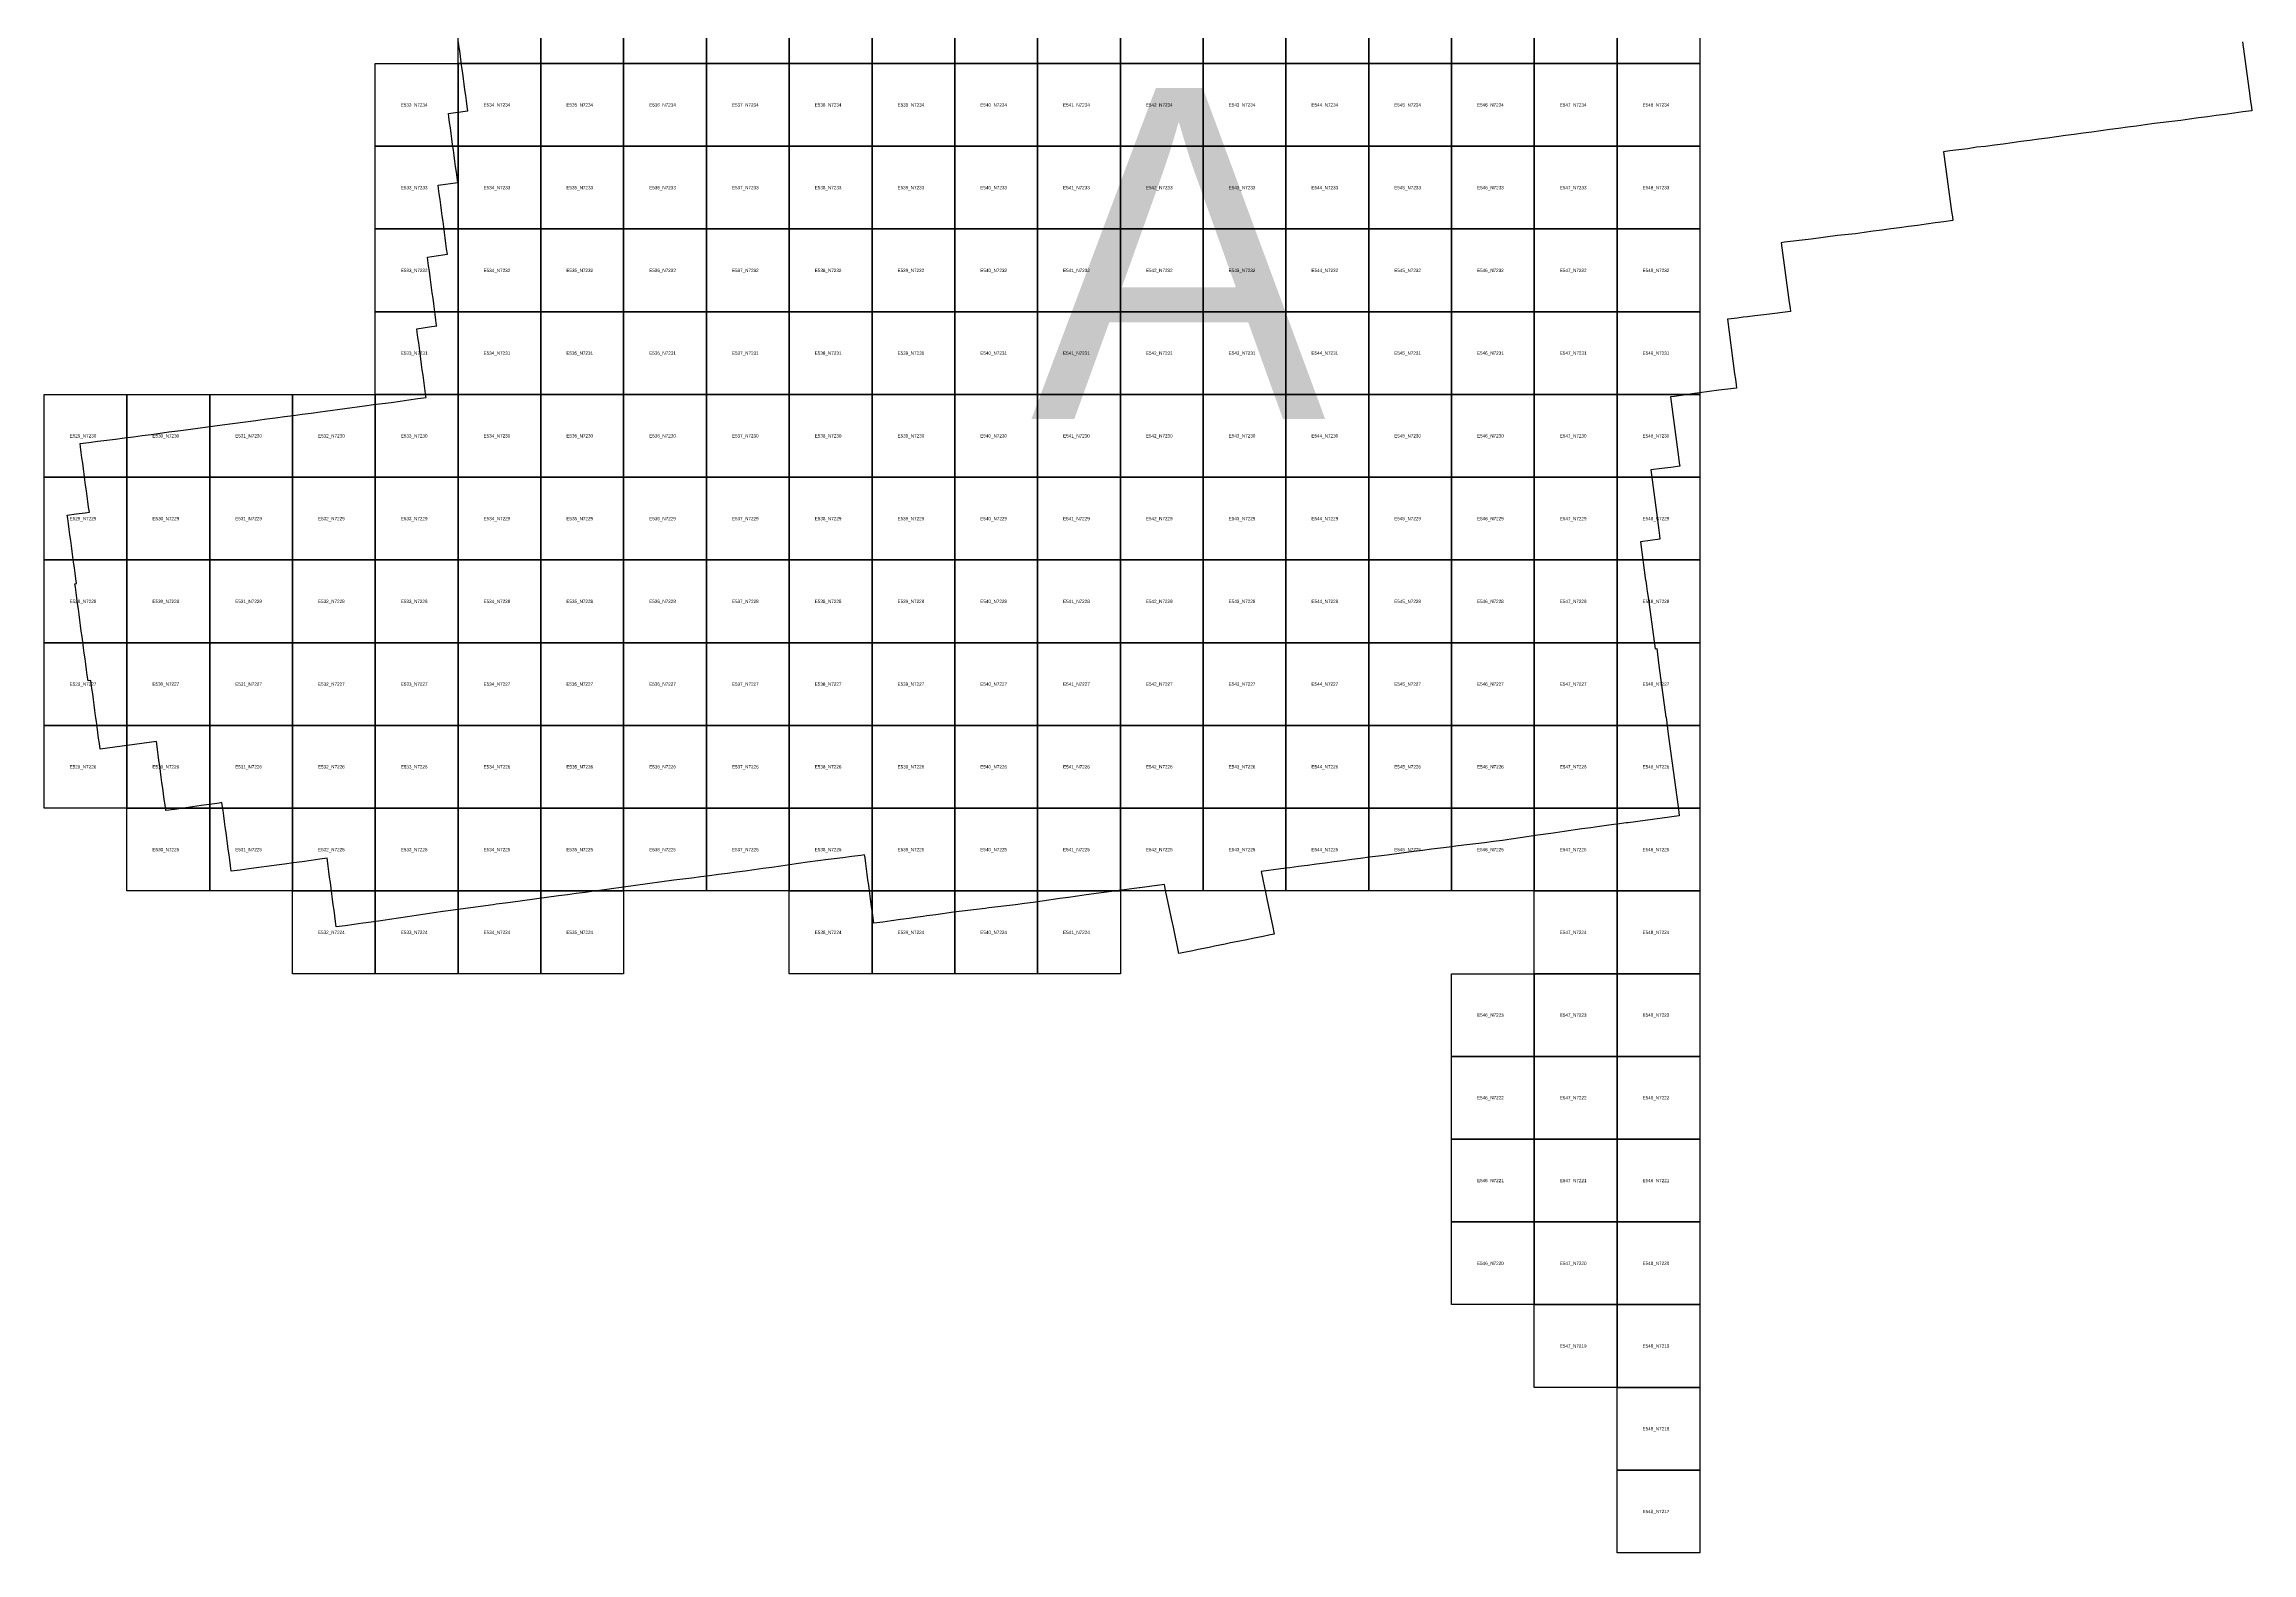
# Model space of a CAD drawing. Extents: x 325010 to 598009, y 7217000 to 7546188.
# Drawn here: x 529000 to 555667, y 7217000 to 7235234 of the extents above; entities that cross this region are included whole.
import ezdxf

# ---------------------------------------------------------------- set-up
doc = ezdxf.new("R2010")
doc.units = 0
doc.layers.add('A', color=7, linetype='Continuous')
doc.layers.add('Limpopo_1', color=7, linetype='Continuous')

msp = doc.modelspace()

# ---------------------------------------------------------------- linework, layer by layer
for points in [[(548000, 7235000), (548000, 7236000), (549000, 7236000), (549000, 7235000)], [(548000, 7234000), (548000, 7235000), (549000, 7235000), (549000, 7234000)], [(548000, 7233000), (548000, 7234000), (549000, 7234000), (549000, 7233000)], [(548000, 7232000), (548000, 7233000), (549000, 7233000), (549000, 7232000)], [(548000, 7231000), (548000, 7232000), (549000, 7232000), (549000, 7231000)], [(548000, 7230000), (548000, 7231000), (549000, 7231000), (549000, 7230000)], [(548000, 7229000), (548000, 7230000), (549000, 7230000), (549000, 7229000)], [(548000, 7228000), (548000, 7229000), (549000, 7229000), (549000, 7228000)], [(548000, 7227000), (548000, 7228000), (549000, 7228000), (549000, 7227000)], [(548000, 7226000), (548000, 7227000), (549000, 7227000), (549000, 7226000)], [(548000, 7225000), (548000, 7226000), (549000, 7226000), (549000, 7225000)], [(548000, 7224000), (548000, 7225000), (549000, 7225000), (549000, 7224000)], [(548000, 7223000), (548000, 7224000), (549000, 7224000), (549000, 7223000)], [(548000, 7222000), (548000, 7223000), (549000, 7223000), (549000, 7222000)], [(548000, 7221000), (548000, 7222000), (549000, 7222000), (549000, 7221000)], [(548000, 7220000), (548000, 7221000), (549000, 7221000), (549000, 7220000)], [(548000, 7219000), (548000, 7220000), (549000, 7220000), (549000, 7219000)], [(548000, 7218000), (548000, 7219000), (549000, 7219000), (549000, 7218000)], [(548000, 7217000), (548000, 7218000), (549000, 7218000), (549000, 7217000)]]:
    msp.add_lwpolyline(points, close=True)
at = {"layer": 'A'}
msp.add_lwpolyline([(555556, 7235263), (555643, 7234610), (555652, 7234542), (555661, 7234471), (555667, 7234429), (555560, 7234414), (555453, 7234400), (555345, 7234385), (555238, 7234371), (555131, 7234356), (555024, 7234342), (554916, 7234327), (554809, 7234313), (554702, 7234299), (554594, 7234287), (554487, 7234273), (554380, 7234258), (554273, 7234244), (554165, 7234229), (554058, 7234215), (553951, 7234201), (553844, 7234186), (553736, 7234172), (553629, 7234157), (553522, 7234143), (553415, 7234128), (553307, 7234114), (553200, 7234099), (553093, 7234085), (552986, 7234071), (552878, 7234056), (552771, 7234042), (552664, 7234027), (552557, 7234013), (552449, 7233998), (552342, 7233987), (552235, 7233969), (552128, 7233955), (552020, 7233944), (551944, 7233934), (552040, 7233213), (552050, 7233145), (552055, 7233102), (551948, 7233088), (551841, 7233073), (551734, 7233059), (551627, 7233044), (551520, 7233030), (551413, 7233016), (551306, 7233001), (551200, 7232987), (551093, 7232972), (550986, 7232958), (550879, 7232943), (550664, 7232920), (550343, 7232878), (550236, 7232866), (550129, 7232853), (550022, 7232839), (549983, 7232834), (550080, 7232111), (550089, 7232043), (550095, 7232001), (549809, 7231967), (549772, 7231963), (549664, 7231949), (549577, 7231940), (549522, 7231933), (549449, 7231924), (549342, 7231911), (549332, 7231910), (549420, 7231251), (549429, 7231184), (549438, 7231117), (549444, 7231076), (549336, 7231063), (549229, 7231051), (548997, 7231019), (548908, 7231007), (548801, 7230992), (548694, 7230977), (548644, 7230970), (548741, 7230243), (548751, 7230175), (548756, 7230133), (548649, 7230119), (548541, 7230106), (548540, 7230106), (548406, 7230089), (548503, 7229362), (548512, 7229294), (548518, 7229252), (548283, 7229221), (548345, 7228752), (548347, 7228752), (548356, 7228685), (548365, 7228620), (548374, 7228552), (548458, 7227926), (548478, 7227929), (548488, 7227861), (548497, 7227793), (548506, 7227725), (548589, 7227099), (548591, 7227100), (548600, 7227032), (548609, 7226963), (548618, 7226895), (548736, 7226018), (548745, 7225951), (548750, 7225909), (548133, 7225825), (548109, 7225822), (548002, 7225807), (547960, 7225801), (547871, 7225789), (547789, 7225778), (547682, 7225763), (547575, 7225749), (547361, 7225718), (547255, 7225703), (547201, 7225695), (547041, 7225673), (546828, 7225640), (546721, 7225626), (546614, 7225611), (546507, 7225597), (546400, 7225582), (546293, 7225568), (546186, 7225557), (546079, 7225544), (545972, 7225530), (545865, 7225517), (545758, 7225503), (545651, 7225489), (545544, 7225475), (545278, 7225441), (545223, 7225434), (545116, 7225420), (545009, 7225407), (544902, 7225393), (544795, 7225378), (544688, 7225364), (544581, 7225350), (544474, 7225336), (544367, 7225323), (544260, 7225309), (544153, 7225296), (544046, 7225281), (543940, 7225267), (543702, 7225236), (543742, 7225042), (543749, 7225007), (543770, 7224903), (543828, 7224618), (543836, 7224583), (543857, 7224477), (543792, 7224464), (543726, 7224451), (543660, 7224437), (543595, 7224424), (543529, 7224411), (543463, 7224397), (543397, 7224384), (543332, 7224371), (543266, 7224357), (543201, 7224344), (543136, 7224331), (543071, 7224318), (543006, 7224305), (542941, 7224291), (542876, 7224278), (542811, 7224265), (542747, 7224252), (542707, 7224244), (542641, 7224562), (542619, 7224667), (542615, 7224685), (542562, 7224931), (542550, 7224984), (542536, 7225055), (542531, 7225078), (542445, 7225067), (542443, 7225066), (542441, 7225066), (542233, 7225039), (542229, 7225038), (542226, 7225038), (542019, 7225010), (542015, 7225010), (542012, 7225010), (541587, 7224954), (541481, 7224937), (541374, 7224922), (541267, 7224907), (541267, 7224907), (541055, 7224877), (541054, 7224877), (540947, 7224862), (540840, 7224847), (540733, 7224832), (540626, 7224820), (540519, 7224807), (540412, 7224794), (540368, 7224789), (539984, 7224742), (539770, 7224713), (539663, 7224698), (539619, 7224692), (539521, 7224679), (539449, 7224668), (539343, 7224653), (539236, 7224639), (539129, 7224624), (539022, 7224609), (539013, 7224674), (539004, 7224740), (538995, 7224806), (538987, 7224872), (538978, 7224937), (538969, 7225003), (538960, 7225069), (538951, 7225135), (538942, 7225201), (538933, 7225267), (538924, 7225333), (538916, 7225399), (538911, 7225435), (538864, 7225429), (538757, 7225415), (538649, 7225401), (538542, 7225388), (538469, 7225379), (538219, 7225347), (538112, 7225331), (538005, 7225316), (537897, 7225301), (537790, 7225285), (537683, 7225270), (537576, 7225255), (537468, 7225240), (537361, 7225225), (537253, 7225211), (537146, 7225197), (537038, 7225183), (536931, 7225169), (536823, 7225156), (536716, 7225142), (536608, 7225129), (535681, 7225003), (535642, 7224997), (535535, 7224983), (535427, 7224968), (535320, 7224954), (535212, 7224939), (534634, 7224862), (534568, 7224853), (534461, 7224839), (534422, 7224834), (534031, 7224781), (533818, 7224750), (533817, 7224750), (533709, 7224734), (533602, 7224718), (533495, 7224702), (533388, 7224686), (533281, 7224670), (533173, 7224655), (533066, 7224639), (532888, 7224615), (532851, 7224610), (532744, 7224595), (532637, 7224580), (532529, 7224566), (532520, 7224632), (532511, 7224699), (532502, 7224766), (532493, 7224833), (532484, 7224900), (532475, 7224966), (532466, 7225033), (532457, 7225100), (532448, 7225167), (532439, 7225234), (532430, 7225301), (532421, 7225367), (532417, 7225394), (532331, 7225382), (532224, 7225368), (532117, 7225353), (532010, 7225339), (531903, 7225324), (531840, 7225316), (531474, 7225267), (531367, 7225252), (531260, 7225237), (531251, 7225304), (531242, 7225371), (531233, 7225438), (531224, 7225505), (531215, 7225572), (531206, 7225639), (531197, 7225706), (531188, 7225773), (531179, 7225840), (531170, 7225907), (531161, 7225973), (531152, 7226041), (531148, 7226067), (531113, 7226062), (531058, 7226054), (530898, 7226031), (530791, 7226015), (530684, 7226000), (530576, 7225986), (530469, 7225973), (530460, 7226040), (530451, 7226107), (530442, 7226175), (530433, 7226242), (530423, 7226309), (530414, 7226376), (530405, 7226443), (530396, 7226510), (530387, 7226577), (530378, 7226644), (530369, 7226710), (530360, 7226777), (530357, 7226805), (529676, 7226715), (529667, 7226782), (529658, 7226848), (529649, 7226915), (529640, 7226982), (529631, 7227049), (529622, 7227115), (529613, 7227181), (529604, 7227248), (529595, 7227314), (529586, 7227381), (529577, 7227447), (529568, 7227513), (529564, 7227545), (529530, 7227541), (529521, 7227607), (529512, 7227674), (529503, 7227740), (529494, 7227807), (529485, 7227873), (529476, 7227940), (529467, 7228006), (529458, 7228073), (529449, 7228139), (529440, 7228206), (529431, 7228272), (529422, 7228339), (529413, 7228406), (529404, 7228472), (529395, 7228539), (529386, 7228605), (529377, 7228672), (529371, 7228713), (529391, 7228716), (529383, 7228773), (529374, 7228839), (529365, 7228905), (529356, 7228972), (529348, 7229038), (529339, 7229104), (529330, 7229170), (529321, 7229237), (529312, 7229303), (529303, 7229369), (529294, 7229435), (529285, 7229501), (529279, 7229542), (529386, 7229556), (529494, 7229570), (529546, 7229577), (529537, 7229640), (529528, 7229706), (529519, 7229771), (529510, 7229837), (529501, 7229903), (529493, 7229969), (529484, 7230035), (529475, 7230102), (529466, 7230168), (529457, 7230234), (529448, 7230300), (529439, 7230366), (529433, 7230407), (529541, 7230421), (529648, 7230435), (529720, 7230443), (529863, 7230460), (529971, 7230475), (530078, 7230489), (530185, 7230504), (530293, 7230518), (530400, 7230533), (530507, 7230547), (530615, 7230562), (530681, 7230570), (531152, 7230634), (531555, 7230686), (531581, 7230690), (531689, 7230704), (531796, 7230718), (531903, 7230733), (532011, 7230747), (532118, 7230762), (532226, 7230776), (532333, 7230791), (532395, 7230799), (532870, 7230863), (532977, 7230877), (533085, 7230890), (533192, 7230904), (533299, 7230919), (533407, 7230935), (533514, 7230950), (533613, 7230964), (533612, 7230974), (533603, 7231039), (533594, 7231104), (533585, 7231169), (533577, 7231234), (533568, 7231299), (533559, 7231364), (533550, 7231429), (533542, 7231494), (533533, 7231559), (533524, 7231624), (533515, 7231689), (533506, 7231755), (533501, 7231795), (533680, 7231821), (533715, 7231826), (533742, 7231830), (533741, 7231834), (533732, 7231900), (533724, 7231965), (533715, 7232031), (533706, 7232096), (533697, 7232162), (533688, 7232227), (533680, 7232292), (533671, 7232358), (533662, 7232423), (533653, 7232489), (533644, 7232554), (533636, 7232619), (533630, 7232660), (533737, 7232675), (533844, 7232690), (533871, 7232694), (533862, 7232760), (533853, 7232826), (533844, 7232893), (533835, 7232959), (533826, 7233025), (533818, 7233091), (533809, 7233158), (533800, 7233224), (533791, 7233290), (533782, 7233356), (533773, 7233423), (533764, 7233489), (533758, 7233530), (533996, 7233563), (533988, 7233621), (533979, 7233687), (533970, 7233754), (533961, 7233821), (533952, 7233888), (533943, 7233954), (533934, 7234021), (533925, 7234088), (533916, 7234155), (533907, 7234221), (533898, 7234288), (533889, 7234355), (533883, 7234396), (534113, 7234428), (534117, 7234428), (534110, 7234481), (534101, 7234548), (534092, 7234615), (534083, 7234682), (534074, 7234749), (534065, 7234816), (534056, 7234883), (534047, 7234950), (534038, 7235017), (534029, 7235085), (534020, 7235152), (534011, 7235219), (534005, 7235260)], dxfattribs=at)
at = {"layer": 'Limpopo_1'}
for points in [[(534000, 7235000), (534000, 7236000), (535000, 7236000), (535000, 7235000)], [(535000, 7235000), (535000, 7236000), (536000, 7236000), (536000, 7235000)], [(536000, 7235000), (536000, 7236000), (537000, 7236000), (537000, 7235000)], [(537000, 7235000), (537000, 7236000), (538000, 7236000), (538000, 7235000)], [(538000, 7235000), (538000, 7236000), (539000, 7236000), (539000, 7235000)], [(539000, 7235000), (539000, 7236000), (540000, 7236000), (540000, 7235000)], [(540000, 7235000), (540000, 7236000), (541000, 7236000), (541000, 7235000)], [(541000, 7235000), (541000, 7236000), (542000, 7236000), (542000, 7235000)], [(542000, 7235000), (542000, 7236000), (543000, 7236000), (543000, 7235000)], [(543000, 7235000), (543000, 7236000), (544000, 7236000), (544000, 7235000)], [(544000, 7235000), (544000, 7236000), (545000, 7236000), (545000, 7235000)], [(545000, 7235000), (545000, 7236000), (546000, 7236000), (546000, 7235000)], [(546000, 7235000), (546000, 7236000), (547000, 7236000), (547000, 7235000)], [(547000, 7235000), (547000, 7236000), (548000, 7236000), (548000, 7235000)], [(533000, 7234000), (533000, 7235000), (534000, 7235000), (534000, 7234000)], [(534000, 7234000), (534000, 7235000), (535000, 7235000), (535000, 7234000)], [(535000, 7234000), (535000, 7235000), (536000, 7235000), (536000, 7234000)], [(536000, 7234000), (536000, 7235000), (537000, 7235000), (537000, 7234000)], [(537000, 7234000), (537000, 7235000), (538000, 7235000), (538000, 7234000)], [(538000, 7234000), (538000, 7235000), (539000, 7235000), (539000, 7234000)], [(539000, 7234000), (539000, 7235000), (540000, 7235000), (540000, 7234000)], [(540000, 7234000), (540000, 7235000), (541000, 7235000), (541000, 7234000)], [(541000, 7234000), (541000, 7235000), (542000, 7235000), (542000, 7234000)], [(542000, 7234000), (542000, 7235000), (543000, 7235000), (543000, 7234000)], [(543000, 7234000), (543000, 7235000), (544000, 7235000), (544000, 7234000)], [(544000, 7234000), (544000, 7235000), (545000, 7235000), (545000, 7234000)], [(545000, 7234000), (545000, 7235000), (546000, 7235000), (546000, 7234000)], [(546000, 7234000), (546000, 7235000), (547000, 7235000), (547000, 7234000)], [(547000, 7234000), (547000, 7235000), (548000, 7235000), (548000, 7234000)], [(533000, 7233000), (533000, 7234000), (534000, 7234000), (534000, 7233000)], [(534000, 7233000), (534000, 7234000), (535000, 7234000), (535000, 7233000)], [(535000, 7233000), (535000, 7234000), (536000, 7234000), (536000, 7233000)], [(536000, 7233000), (536000, 7234000), (537000, 7234000), (537000, 7233000)], [(537000, 7233000), (537000, 7234000), (538000, 7234000), (538000, 7233000)], [(538000, 7233000), (538000, 7234000), (539000, 7234000), (539000, 7233000)], [(539000, 7233000), (539000, 7234000), (540000, 7234000), (540000, 7233000)], [(540000, 7233000), (540000, 7234000), (541000, 7234000), (541000, 7233000)], [(541000, 7233000), (541000, 7234000), (542000, 7234000), (542000, 7233000)], [(542000, 7233000), (542000, 7234000), (543000, 7234000), (543000, 7233000)], [(543000, 7233000), (543000, 7234000), (544000, 7234000), (544000, 7233000)], [(544000, 7233000), (544000, 7234000), (545000, 7234000), (545000, 7233000)], [(545000, 7233000), (545000, 7234000), (546000, 7234000), (546000, 7233000)], [(546000, 7233000), (546000, 7234000), (547000, 7234000), (547000, 7233000)], [(547000, 7233000), (547000, 7234000), (548000, 7234000), (548000, 7233000)], [(533000, 7232000), (533000, 7233000), (534000, 7233000), (534000, 7232000)], [(534000, 7232000), (534000, 7233000), (535000, 7233000), (535000, 7232000)], [(535000, 7232000), (535000, 7233000), (536000, 7233000), (536000, 7232000)], [(536000, 7232000), (536000, 7233000), (537000, 7233000), (537000, 7232000)], [(537000, 7232000), (537000, 7233000), (538000, 7233000), (538000, 7232000)], [(538000, 7232000), (538000, 7233000), (539000, 7233000), (539000, 7232000)], [(539000, 7232000), (539000, 7233000), (540000, 7233000), (540000, 7232000)], [(540000, 7232000), (540000, 7233000), (541000, 7233000), (541000, 7232000)], [(541000, 7232000), (541000, 7233000), (542000, 7233000), (542000, 7232000)], [(542000, 7232000), (542000, 7233000), (543000, 7233000), (543000, 7232000)], [(543000, 7232000), (543000, 7233000), (544000, 7233000), (544000, 7232000)], [(544000, 7232000), (544000, 7233000), (545000, 7233000), (545000, 7232000)], [(545000, 7232000), (545000, 7233000), (546000, 7233000), (546000, 7232000)], [(546000, 7232000), (546000, 7233000), (547000, 7233000), (547000, 7232000)], [(547000, 7232000), (547000, 7233000), (548000, 7233000), (548000, 7232000)], [(533000, 7231000), (533000, 7232000), (534000, 7232000), (534000, 7231000)], [(534000, 7231000), (534000, 7232000), (535000, 7232000), (535000, 7231000)], [(535000, 7231000), (535000, 7232000), (536000, 7232000), (536000, 7231000)], [(536000, 7231000), (536000, 7232000), (537000, 7232000), (537000, 7231000)], [(537000, 7231000), (537000, 7232000), (538000, 7232000), (538000, 7231000)], [(538000, 7231000), (538000, 7232000), (539000, 7232000), (539000, 7231000)], [(539000, 7231000), (539000, 7232000), (540000, 7232000), (540000, 7231000)], [(540000, 7231000), (540000, 7232000), (541000, 7232000), (541000, 7231000)], [(541000, 7231000), (541000, 7232000), (542000, 7232000), (542000, 7231000)], [(542000, 7231000), (542000, 7232000), (543000, 7232000), (543000, 7231000)], [(543000, 7231000), (543000, 7232000), (544000, 7232000), (544000, 7231000)], [(544000, 7231000), (544000, 7232000), (545000, 7232000), (545000, 7231000)], [(545000, 7231000), (545000, 7232000), (546000, 7232000), (546000, 7231000)], [(546000, 7231000), (546000, 7232000), (547000, 7232000), (547000, 7231000)], [(547000, 7231000), (547000, 7232000), (548000, 7232000), (548000, 7231000)], [(529000, 7230000), (529000, 7231000), (530000, 7231000), (530000, 7230000)], [(530000, 7230000), (530000, 7231000), (531000, 7231000), (531000, 7230000)], [(531000, 7230000), (531000, 7231000), (532000, 7231000), (532000, 7230000)], [(532000, 7230000), (532000, 7231000), (533000, 7231000), (533000, 7230000)], [(533000, 7230000), (533000, 7231000), (534000, 7231000), (534000, 7230000)], [(534000, 7230000), (534000, 7231000), (535000, 7231000), (535000, 7230000)], [(535000, 7230000), (535000, 7231000), (536000, 7231000), (536000, 7230000)], [(536000, 7230000), (536000, 7231000), (537000, 7231000), (537000, 7230000)], [(537000, 7230000), (537000, 7231000), (538000, 7231000), (538000, 7230000)], [(538000, 7230000), (538000, 7231000), (539000, 7231000), (539000, 7230000)], [(539000, 7230000), (539000, 7231000), (540000, 7231000), (540000, 7230000)], [(540000, 7230000), (540000, 7231000), (541000, 7231000), (541000, 7230000)], [(541000, 7230000), (541000, 7231000), (542000, 7231000), (542000, 7230000)], [(542000, 7230000), (542000, 7231000), (543000, 7231000), (543000, 7230000)], [(543000, 7230000), (543000, 7231000), (544000, 7231000), (544000, 7230000)], [(544000, 7230000), (544000, 7231000), (545000, 7231000), (545000, 7230000)], [(545000, 7230000), (545000, 7231000), (546000, 7231000), (546000, 7230000)], [(546000, 7230000), (546000, 7231000), (547000, 7231000), (547000, 7230000)], [(547000, 7230000), (547000, 7231000), (548000, 7231000), (548000, 7230000)], [(529000, 7229000), (529000, 7230000), (530000, 7230000), (530000, 7229000)], [(530000, 7229000), (530000, 7230000), (531000, 7230000), (531000, 7229000)], [(531000, 7229000), (531000, 7230000), (532000, 7230000), (532000, 7229000)], [(532000, 7229000), (532000, 7230000), (533000, 7230000), (533000, 7229000)], [(533000, 7229000), (533000, 7230000), (534000, 7230000), (534000, 7229000)], [(534000, 7229000), (534000, 7230000), (535000, 7230000), (535000, 7229000)], [(535000, 7229000), (535000, 7230000), (536000, 7230000), (536000, 7229000)], [(536000, 7229000), (536000, 7230000), (537000, 7230000), (537000, 7229000)], [(537000, 7229000), (537000, 7230000), (538000, 7230000), (538000, 7229000)], [(538000, 7229000), (538000, 7230000), (539000, 7230000), (539000, 7229000)], [(539000, 7229000), (539000, 7230000), (540000, 7230000), (540000, 7229000)], [(540000, 7229000), (540000, 7230000), (541000, 7230000), (541000, 7229000)], [(541000, 7229000), (541000, 7230000), (542000, 7230000), (542000, 7229000)], [(542000, 7229000), (542000, 7230000), (543000, 7230000), (543000, 7229000)], [(543000, 7229000), (543000, 7230000), (544000, 7230000), (544000, 7229000)], [(544000, 7229000), (544000, 7230000), (545000, 7230000), (545000, 7229000)], [(545000, 7229000), (545000, 7230000), (546000, 7230000), (546000, 7229000)], [(546000, 7229000), (546000, 7230000), (547000, 7230000), (547000, 7229000)], [(547000, 7229000), (547000, 7230000), (548000, 7230000), (548000, 7229000)], [(529000, 7228000), (529000, 7229000), (530000, 7229000), (530000, 7228000)], [(530000, 7228000), (530000, 7229000), (531000, 7229000), (531000, 7228000)], [(531000, 7228000), (531000, 7229000), (532000, 7229000), (532000, 7228000)], [(532000, 7228000), (532000, 7229000), (533000, 7229000), (533000, 7228000)], [(533000, 7228000), (533000, 7229000), (534000, 7229000), (534000, 7228000)], [(534000, 7228000), (534000, 7229000), (535000, 7229000), (535000, 7228000)], [(535000, 7228000), (535000, 7229000), (536000, 7229000), (536000, 7228000)], [(536000, 7228000), (536000, 7229000), (537000, 7229000), (537000, 7228000)], [(537000, 7228000), (537000, 7229000), (538000, 7229000), (538000, 7228000)], [(538000, 7228000), (538000, 7229000), (539000, 7229000), (539000, 7228000)], [(539000, 7228000), (539000, 7229000), (540000, 7229000), (540000, 7228000)], [(540000, 7228000), (540000, 7229000), (541000, 7229000), (541000, 7228000)], [(541000, 7228000), (541000, 7229000), (542000, 7229000), (542000, 7228000)], [(542000, 7228000), (542000, 7229000), (543000, 7229000), (543000, 7228000)], [(543000, 7228000), (543000, 7229000), (544000, 7229000), (544000, 7228000)], [(544000, 7228000), (544000, 7229000), (545000, 7229000), (545000, 7228000)], [(545000, 7228000), (545000, 7229000), (546000, 7229000), (546000, 7228000)], [(546000, 7228000), (546000, 7229000), (547000, 7229000), (547000, 7228000)], [(547000, 7228000), (547000, 7229000), (548000, 7229000), (548000, 7228000)], [(529000, 7227000), (529000, 7228000), (530000, 7228000), (530000, 7227000)], [(530000, 7227000), (530000, 7228000), (531000, 7228000), (531000, 7227000)], [(531000, 7227000), (531000, 7228000), (532000, 7228000), (532000, 7227000)], [(532000, 7227000), (532000, 7228000), (533000, 7228000), (533000, 7227000)], [(533000, 7227000), (533000, 7228000), (534000, 7228000), (534000, 7227000)], [(534000, 7227000), (534000, 7228000), (535000, 7228000), (535000, 7227000)], [(535000, 7227000), (535000, 7228000), (536000, 7228000), (536000, 7227000)], [(536000, 7227000), (536000, 7228000), (537000, 7228000), (537000, 7227000)], [(537000, 7227000), (537000, 7228000), (538000, 7228000), (538000, 7227000)], [(538000, 7227000), (538000, 7228000), (539000, 7228000), (539000, 7227000)], [(539000, 7227000), (539000, 7228000), (540000, 7228000), (540000, 7227000)], [(540000, 7227000), (540000, 7228000), (541000, 7228000), (541000, 7227000)], [(541000, 7227000), (541000, 7228000), (542000, 7228000), (542000, 7227000)], [(542000, 7227000), (542000, 7228000), (543000, 7228000), (543000, 7227000)], [(543000, 7227000), (543000, 7228000), (544000, 7228000), (544000, 7227000)], [(544000, 7227000), (544000, 7228000), (545000, 7228000), (545000, 7227000)], [(545000, 7227000), (545000, 7228000), (546000, 7228000), (546000, 7227000)], [(546000, 7227000), (546000, 7228000), (547000, 7228000), (547000, 7227000)], [(547000, 7227000), (547000, 7228000), (548000, 7228000), (548000, 7227000)], [(529000, 7226000), (529000, 7227000), (530000, 7227000), (530000, 7226000)], [(530000, 7226000), (530000, 7227000), (531000, 7227000), (531000, 7226000)], [(531000, 7226000), (531000, 7227000), (532000, 7227000), (532000, 7226000)], [(532000, 7226000), (532000, 7227000), (533000, 7227000), (533000, 7226000)], [(533000, 7226000), (533000, 7227000), (534000, 7227000), (534000, 7226000)], [(534000, 7226000), (534000, 7227000), (535000, 7227000), (535000, 7226000)], [(535000, 7226000), (535000, 7227000), (536000, 7227000), (536000, 7226000)], [(536000, 7226000), (536000, 7227000), (537000, 7227000), (537000, 7226000)], [(537000, 7226000), (537000, 7227000), (538000, 7227000), (538000, 7226000)], [(538000, 7226000), (538000, 7227000), (539000, 7227000), (539000, 7226000)], [(539000, 7226000), (539000, 7227000), (540000, 7227000), (540000, 7226000)], [(540000, 7226000), (540000, 7227000), (541000, 7227000), (541000, 7226000)], [(541000, 7226000), (541000, 7227000), (542000, 7227000), (542000, 7226000)], [(542000, 7226000), (542000, 7227000), (543000, 7227000), (543000, 7226000)], [(543000, 7226000), (543000, 7227000), (544000, 7227000), (544000, 7226000)], [(544000, 7226000), (544000, 7227000), (545000, 7227000), (545000, 7226000)], [(545000, 7226000), (545000, 7227000), (546000, 7227000), (546000, 7226000)], [(546000, 7226000), (546000, 7227000), (547000, 7227000), (547000, 7226000)], [(547000, 7226000), (547000, 7227000), (548000, 7227000), (548000, 7226000)], [(530000, 7225000), (530000, 7226000), (531000, 7226000), (531000, 7225000)], [(531000, 7225000), (531000, 7226000), (532000, 7226000), (532000, 7225000)], [(532000, 7225000), (532000, 7226000), (533000, 7226000), (533000, 7225000)], [(533000, 7225000), (533000, 7226000), (534000, 7226000), (534000, 7225000)], [(534000, 7225000), (534000, 7226000), (535000, 7226000), (535000, 7225000)], [(535000, 7225000), (535000, 7226000), (536000, 7226000), (536000, 7225000)], [(536000, 7225000), (536000, 7226000), (537000, 7226000), (537000, 7225000)], [(537000, 7225000), (537000, 7226000), (538000, 7226000), (538000, 7225000)], [(538000, 7225000), (538000, 7226000), (539000, 7226000), (539000, 7225000)], [(539000, 7225000), (539000, 7226000), (540000, 7226000), (540000, 7225000)], [(540000, 7225000), (540000, 7226000), (541000, 7226000), (541000, 7225000)], [(541000, 7225000), (541000, 7226000), (542000, 7226000), (542000, 7225000)], [(542000, 7225000), (542000, 7226000), (543000, 7226000), (543000, 7225000)], [(543000, 7225000), (543000, 7226000), (544000, 7226000), (544000, 7225000)], [(544000, 7225000), (544000, 7226000), (545000, 7226000), (545000, 7225000)], [(545000, 7225000), (545000, 7226000), (546000, 7226000), (546000, 7225000)], [(546000, 7225000), (546000, 7226000), (547000, 7226000), (547000, 7225000)], [(547000, 7225000), (547000, 7226000), (548000, 7226000), (548000, 7225000)], [(532000, 7224000), (532000, 7225000), (533000, 7225000), (533000, 7224000)], [(533000, 7224000), (533000, 7225000), (534000, 7225000), (534000, 7224000)], [(534000, 7224000), (534000, 7225000), (535000, 7225000), (535000, 7224000)], [(535000, 7224000), (535000, 7225000), (536000, 7225000), (536000, 7224000)], [(538000, 7224000), (538000, 7225000), (539000, 7225000), (539000, 7224000)], [(539000, 7224000), (539000, 7225000), (540000, 7225000), (540000, 7224000)], [(540000, 7224000), (540000, 7225000), (541000, 7225000), (541000, 7224000)], [(541000, 7224000), (541000, 7225000), (542000, 7225000), (542000, 7224000)], [(547000, 7224000), (547000, 7225000), (548000, 7225000), (548000, 7224000)], [(546000, 7223000), (546000, 7224000), (547000, 7224000), (547000, 7223000)], [(547000, 7223000), (547000, 7224000), (548000, 7224000), (548000, 7223000)], [(546000, 7222000), (546000, 7223000), (547000, 7223000), (547000, 7222000)], [(547000, 7222000), (547000, 7223000), (548000, 7223000), (548000, 7222000)], [(546000, 7221000), (546000, 7222000), (547000, 7222000), (547000, 7221000)], [(547000, 7221000), (547000, 7222000), (548000, 7222000), (548000, 7221000)], [(546000, 7220000), (546000, 7221000), (547000, 7221000), (547000, 7220000)], [(547000, 7220000), (547000, 7221000), (548000, 7221000), (548000, 7220000)], [(547000, 7219000), (547000, 7220000), (548000, 7220000), (548000, 7219000)]]:
    msp.add_lwpolyline(points, close=True, dxfattribs=at)

# ---------------------------------------------------------------- texts
for s, height, p in [('A', 4000, (540916, 7230704)), ('E548_N7234', 40, (548308, 7234480)), ('E548_N7233', 40, (548308, 7233480)), ('E548_N7232', 40, (548308, 7232480)), ('E548_N7231', 40, (548308, 7231480)), ('E548_N7230', 40, (548308, 7230480)), ('E548_N7229', 40, (548308, 7229480)), ('E548_N7228', 40, (548308, 7228480)), ('E548_N7227', 40, (548308, 7227480)), ('E548_N7226', 40, (548308, 7226480)), ('E548_N7225', 40, (548308, 7225480)), ('E548_N7224', 40, (548308, 7224480)), ('E548_N7223', 40, (548308, 7223480)), ('E548_N7222', 40, (548308, 7222480)), ('E548_N7221', 40, (548308, 7221480)), ('E548_N7220', 40, (548308, 7220480)), ('E548_N7219', 40, (548308, 7219480)), ('E548_N7218', 40, (548308, 7218480)), ('E548_N7217', 40, (548308, 7217480))]:
    msp.add_text(s, height=height).set_placement(p)
for s, p in [('E533_N7234', (533308, 7234480)), ('E534_N7234', (534308, 7234480)), ('E535_N7234', (535308, 7234480)), ('E536_N7234', (536308, 7234480)), ('E537_N7234', (537308, 7234480)), ('E538_N7234', (538308, 7234480)), ('E539_N7234', (539308, 7234480)), ('E540_N7234', (540308, 7234480)), ('E541_N7234', (541308, 7234480)), ('E542_N7234', (542308, 7234480)), ('E543_N7234', (543308, 7234480)), ('E544_N7234', (544308, 7234480)), ('E545_N7234', (545308, 7234480)), ('E546_N7234', (546308, 7234480)), ('E547_N7234', (547308, 7234480)), ('E533_N7233', (533308, 7233480)), ('E534_N7233', (534308, 7233480)), ('E535_N7233', (535308, 7233480)), ('E536_N7233', (536308, 7233480)), ('E537_N7233', (537308, 7233480)), ('E538_N7233', (538308, 7233480)), ('E539_N7233', (539308, 7233480)), ('E540_N7233', (540308, 7233480)), ('E541_N7233', (541308, 7233480)), ('E542_N7233', (542308, 7233480)), ('E543_N7233', (543308, 7233480)), ('E544_N7233', (544308, 7233480)), ('E545_N7233', (545308, 7233480)), ('E546_N7233', (546308, 7233480)), ('E547_N7233', (547308, 7233480)), ('E533_N7232', (533308, 7232480)), ('E534_N7232', (534308, 7232480)), ('E535_N7232', (535308, 7232480)), ('E536_N7232', (536308, 7232480)), ('E537_N7232', (537308, 7232480)), ('E538_N7232', (538308, 7232480)), ('E539_N7232', (539308, 7232480)), ('E540_N7232', (540308, 7232480)), ('E541_N7232', (541308, 7232480)), ('E542_N7232', (542308, 7232480)), ('E543_N7232', (543308, 7232480)), ('E544_N7232', (544308, 7232480)), ('E545_N7232', (545308, 7232480)), ('E546_N7232', (546308, 7232480)), ('E547_N7232', (547308, 7232480)), ('E533_N7231', (533308, 7231480)), ('E534_N7231', (534308, 7231480)), ('E535_N7231', (535308, 7231480)), ('E536_N7231', (536308, 7231480)), ('E537_N7231', (537308, 7231480)), ('E538_N7231', (538308, 7231480)), ('E539_N7231', (539308, 7231480)), ('E540_N7231', (540308, 7231480)), ('E541_N7231', (541308, 7231480)), ('E542_N7231', (542308, 7231480)), ('E543_N7231', (543308, 7231480)), ('E544_N7231', (544308, 7231480)), ('E545_N7231', (545308, 7231480)), ('E546_N7231', (546308, 7231480)), ('E547_N7231', (547308, 7231480)), ('E529_N7230', (529308, 7230480)), ('E530_N7230', (530308, 7230480)), ('E531_N7230', (531308, 7230480)), ('E532_N7230', (532308, 7230480)), ('E533_N7230', (533308, 7230480)), ('E534_N7230', (534308, 7230480)), ('E535_N7230', (535308, 7230480)), ('E536_N7230', (536308, 7230480)), ('E537_N7230', (537308, 7230480)), ('E538_N7230', (538308, 7230480)), ('E539_N7230', (539308, 7230480)), ('E540_N7230', (540308, 7230480)), ('E541_N7230', (541308, 7230480)), ('E542_N7230', (542308, 7230480)), ('E543_N7230', (543308, 7230480)), ('E544_N7230', (544308, 7230480)), ('E545_N7230', (545308, 7230480)), ('E546_N7230', (546308, 7230480)), ('E547_N7230', (547308, 7230480)), ('E529_N7229', (529308, 7229480)), ('E530_N7229', (530308, 7229480)), ('E531_N7229', (531308, 7229480)), ('E532_N7229', (532308, 7229480)), ('E533_N7229', (533308, 7229480)), ('E534_N7229', (534308, 7229480)), ('E535_N7229', (535308, 7229480)), ('E536_N7229', (536308, 7229480)), ('E537_N7229', (537308, 7229480)), ('E538_N7229', (538308, 7229480)), ('E539_N7229', (539308, 7229480)), ('E540_N7229', (540308, 7229480)), ('E541_N7229', (541308, 7229480)), ('E542_N7229', (542308, 7229480)), ('E543_N7229', (543308, 7229480)), ('E544_N7229', (544308, 7229480)), ('E545_N7229', (545308, 7229480)), ('E546_N7229', (546308, 7229480)), ('E547_N7229', (547308, 7229480)), ('E529_N7228', (529308, 7228480)), ('E530_N7228', (530308, 7228480)), ('E531_N7228', (531308, 7228480)), ('E532_N7228', (532308, 7228480)), ('E533_N7228', (533308, 7228480)), ('E534_N7228', (534308, 7228480)), ('E535_N7228', (535308, 7228480)), ('E536_N7228', (536308, 7228480)), ('E537_N7228', (537308, 7228480)), ('E538_N7228', (538308, 7228480)), ('E539_N7228', (539308, 7228480)), ('E540_N7228', (540308, 7228480)), ('E541_N7228', (541308, 7228480)), ('E542_N7228', (542308, 7228480)), ('E543_N7228', (543308, 7228480)), ('E544_N7228', (544308, 7228480)), ('E545_N7228', (545308, 7228480)), ('E546_N7228', (546308, 7228480)), ('E547_N7228', (547308, 7228480)), ('E529_N7227', (529308, 7227480)), ('E530_N7227', (530308, 7227480)), ('E531_N7227', (531308, 7227480)), ('E532_N7227', (532308, 7227480)), ('E533_N7227', (533308, 7227480)), ('E534_N7227', (534308, 7227480)), ('E535_N7227', (535308, 7227480)), ('E536_N7227', (536308, 7227480)), ('E537_N7227', (537308, 7227480)), ('E538_N7227', (538308, 7227480)), ('E539_N7227', (539308, 7227480)), ('E540_N7227', (540308, 7227480)), ('E541_N7227', (541308, 7227480)), ('E542_N7227', (542308, 7227480)), ('E543_N7227', (543308, 7227480)), ('E544_N7227', (544308, 7227480)), ('E545_N7227', (545308, 7227480)), ('E546_N7227', (546308, 7227480)), ('E547_N7227', (547308, 7227480)), ('E529_N7226', (529308, 7226480)), ('E530_N7226', (530308, 7226480)), ('E531_N7226', (531308, 7226480)), ('E532_N7226', (532308, 7226480)), ('E533_N7226', (533308, 7226480)), ('E534_N7226', (534308, 7226480)), ('E535_N7226', (535308, 7226480)), ('E536_N7226', (536308, 7226480)), ('E537_N7226', (537308, 7226480)), ('E538_N7226', (538308, 7226480)), ('E539_N7226', (539308, 7226480)), ('E540_N7226', (540308, 7226480)), ('E541_N7226', (541308, 7226480)), ('E542_N7226', (542308, 7226480)), ('E543_N7226', (543308, 7226480)), ('E544_N7226', (544308, 7226480)), ('E545_N7226', (545308, 7226480)), ('E546_N7226', (546308, 7226480)), ('E547_N7226', (547308, 7226480)), ('E530_N7225', (530308, 7225480)), ('E531_N7225', (531308, 7225480)), ('E532_N7225', (532308, 7225480)), ('E533_N7225', (533308, 7225480)), ('E534_N7225', (534308, 7225480)), ('E535_N7225', (535308, 7225480)), ('E536_N7225', (536308, 7225480)), ('E537_N7225', (537308, 7225480)), ('E538_N7225', (538308, 7225480)), ('E539_N7225', (539308, 7225480)), ('E540_N7225', (540308, 7225480)), ('E541_N7225', (541308, 7225480)), ('E542_N7225', (542308, 7225480)), ('E543_N7225', (543308, 7225480)), ('E544_N7225', (544308, 7225480)), ('E545_N7225', (545308, 7225480)), ('E546_N7225', (546308, 7225480)), ('E547_N7225', (547308, 7225480)), ('E532_N7224', (532308, 7224480)), ('E533_N7224', (533308, 7224480)), ('E534_N7224', (534308, 7224480)), ('E535_N7224', (535308, 7224480)), ('E538_N7224', (538308, 7224480)), ('E539_N7224', (539308, 7224480)), ('E540_N7224', (540308, 7224480)), ('E541_N7224', (541308, 7224480)), ('E547_N7224', (547308, 7224480)), ('E546_N7223', (546308, 7223480)), ('E547_N7223', (547308, 7223480)), ('E546_N7222', (546308, 7222480)), ('E547_N7222', (547308, 7222480)), ('E546_N7221', (546308, 7221480)), ('E547_N7221', (547308, 7221480)), ('E546_N7220', (546308, 7220480)), ('E547_N7220', (547308, 7220480)), ('E547_N7219', (547308, 7219480))]:
    msp.add_text(s, height=40, dxfattribs=at).set_placement(p)

doc.saveas('drawing.dxf')
